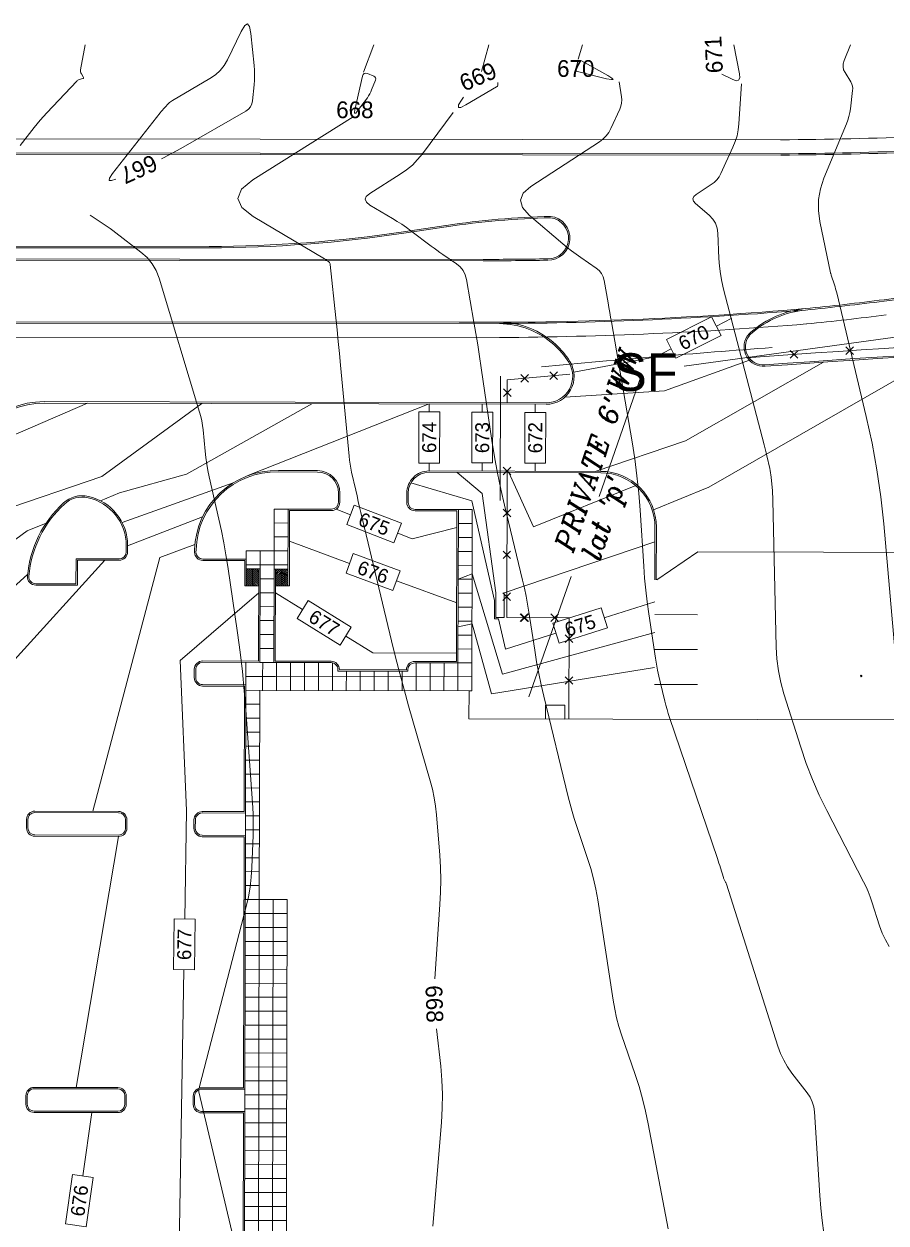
# Model space of a CAD drawing. Extents: x 9956 to 12723, y 9559 to 10903.
# Drawn here: x 10169.4 to 10478.3, y 10451.3 to 10881.1 of the extents above; entities that cross this region are included whole.
import ezdxf
from ezdxf.enums import TextEntityAlignment as Align

# ---------------------------------------------------------------- set-up
doc = ezdxf.new("R2010")
doc.units = 0
doc.header["$MEASUREMENT"] = 0
doc.linetypes.add('DGN Style 2', pattern=[76.173222, 45.703933, -30.469289])
for name, color, linetype, lineweight in [('A-SITE-CARS', 7, 'Continuous', 0), ('A-SITE-WATR', 7, 'Continuous', 0), ('A-SPOT', 7, 'Continuous', 0), ('G-ANNO-BRDR', 7, 'Continuous', 0), ('G-ANNO-INFO', 7, 'Continuous', 0), ('G-ANNO-MLIN', 7, 'Continuous', 0), ('G-ANNO-NPLT', 7, 'Continuous', 0), ('G-ANNO-TEXT', 7, 'Continuous', 0), ('P-PVMT', 7, 'Continuous', 0), ('PROJECT AREA', 7, 'Continuous', 0)]:
    doc.layers.add(name, color=color, linetype=linetype, lineweight=lineweight)
doc.styles.add('Style-Font 001', font='Font 001.shx')
doc.styles.add('Style-ITALICS', font='ITALICS.shx')
doc.styles.add('Style-WORKING', font='WORKING.shx')

msp = doc.modelspace()

# ---------------------------------------------------------------- linework, layer by layer
at = {"layer": 'A-SITE-CARS', "color": 7, "linetype": 'Continuous', "lineweight": 0}
msp.add_line((10619.51, 10787.84), (10405.99, 10758.45), dxfattribs=at)
at = {"layer": 'A-SITE-WATR', "color": 7, "linetype": 'Continuous', "lineweight": 0}
for p, q in [((10342.55, 10745.28), (10342.57, 10753.46)), ((10365, 10755.52), (10342.57, 10753.46)), ((10356.52, 10744.74), (10176.64, 10745.19)), ((10260.57, 10720.48), (10274.57, 10720.45)), ((10260.58, 10720.98), (10274.57, 10720.95)), ((10314.57, 10720.85), (10376.07, 10720.7)), ((10314.57, 10720.35), (10376.07, 10720.2)), ((10188.55, 10711.66), (10188.55, 10711.66)), ((10188.56, 10712.16), (10188.56, 10712.16)), ((10282.05, 10709.63), (10282.05, 10712.93)), ((10282.55, 10709.63), (10282.55, 10712.93)), ((10306.55, 10709.57), (10306.55, 10712.87)), ((10307.05, 10709.57), (10307.05, 10712.87)), ((10264.04, 10707.17), (10263.97, 10679.67)), ((10264.04, 10707.17), (10279.54, 10707.13)), ((10264.54, 10706.67), (10264.47, 10679.67)), ((10264.54, 10706.67), (10279.54, 10706.63)), ((10325.04, 10707.02), (10309.54, 10707.06)), ((10324.54, 10706.52), (10309.54, 10706.56)), ((10324.54, 10706.52), (10324.41, 10652.53)), ((10325.04, 10707.02), (10324.9, 10652.03)), ((10395.47, 10681.85), (10395.52, 10700.65)), ((10395.97, 10681.85), (10396.02, 10700.65)), ((10206.01, 10694.12), (10206.01, 10691.82)), ((10206.51, 10691.81), (10206.51, 10694.11)), ((10188, 10689.36), (10187.98, 10680.36)), ((10203.5, 10689.32), (10188, 10689.36)), ((10188.5, 10688.86), (10188.48, 10679.86)), ((10203.5, 10688.82), (10188.5, 10688.86)), ((10230.5, 10691.76), (10230.51, 10692.56)), ((10231, 10691.75), (10231.01, 10692.55)), ((10249, 10689.21), (10233.5, 10689.25)), ((10248.5, 10688.71), (10233.5, 10688.75)), ((10248.5, 10688.71), (10248.47, 10679.71)), ((10249, 10689.21), (10248.97, 10679.71)), ((10253.49, 10685.7), (10253.41, 10652.7)), ((10253.49, 10685.7), (10253.99, 10685.7)), ((10253.99, 10685.7), (10253.91, 10652.2)), ((10258.99, 10685.69), (10258.91, 10652.19)), ((10259.49, 10685.68), (10258.99, 10685.69)), ((10259.49, 10685.68), (10259.41, 10652.69)), ((10187.98, 10680.36), (10173.6, 10680.4)), ((10188.48, 10679.86), (10173.6, 10679.9)), ((10248.47, 10679.71), (10248.97, 10679.71)), ((10264.47, 10679.67), (10263.97, 10679.67)), ((10364.76, 10668.23), (10342.36, 10668.28)), ((10253.41, 10652.7), (10233.41, 10652.75)), ((10253.91, 10652.2), (10233.41, 10652.25)), ((10258.91, 10652.19), (10279.41, 10652.14)), ((10259.41, 10652.69), (10279.41, 10652.64)), ((10324.9, 10652.03), (10309.4, 10652.06)), ((10324.41, 10652.53), (10309.41, 10652.56)), ((10230.4, 10649.76), (10230.39, 10646.76)), ((10230.9, 10649.76), (10230.89, 10646.76)), ((10281.9, 10649.63), (10281.9, 10649.13)), ((10281.9, 10649.13), (10306.9, 10649.07)), ((10282.4, 10649.63), (10306.4, 10649.57)), ((10306.9, 10649.57), (10306.9, 10649.07)), ((10248.89, 10644.21), (10233.39, 10644.25)), ((10248.39, 10643.71), (10233.39, 10643.75)), ((10248.39, 10643.71), (10248.28, 10598.72)), ((10248.77, 10598.21), (10248.89, 10644.21)), ((10203.28, 10598.83), (10173.28, 10598.9)), ((10203.28, 10598.33), (10173.28, 10598.4)), ((10248.28, 10598.72), (10233.28, 10598.75)), ((10170.27, 10595.91), (10170.26, 10592.91)), ((10170.77, 10595.91), (10170.76, 10592.91)), ((10205.76, 10592.82), (10205.77, 10595.82)), ((10206.26, 10592.82), (10206.27, 10595.82)), ((10230.27, 10595.76), (10230.26, 10592.76)), ((10230.77, 10595.76), (10230.76, 10592.76)), ((10248.77, 10598.21), (10233.28, 10598.25)), ((10173.26, 10590.4), (10203.26, 10590.33)), ((10173.26, 10589.9), (10203.26, 10589.83)), ((10248.75, 10590.21), (10233.26, 10590.25)), ((10248.75, 10590.21), (10248.53, 10499.22)), ((10248.25, 10589.72), (10233.25, 10589.75)), ((10248.25, 10589.72), (10248.03, 10499.72)), ((10203.04, 10499.83), (10173.04, 10499.9)), ((10248.03, 10499.72), (10233.03, 10499.76)), ((10170.03, 10496.91), (10170.02, 10493.91)), ((10170.53, 10496.91), (10170.52, 10493.91)), ((10203.03, 10499.33), (10173.04, 10499.4)), ((10205.52, 10493.82), (10205.53, 10496.82)), ((10206.02, 10493.82), (10206.03, 10496.82)), ((10230.03, 10496.76), (10230.02, 10493.76)), ((10230.53, 10496.76), (10230.52, 10493.76)), ((10248.53, 10499.22), (10233.03, 10499.26)), ((10173.02, 10491.4), (10203.01, 10491.33)), ((10248.51, 10491.22), (10233.01, 10491.26)), ((10248.51, 10491.22), (10248.33, 10418.22)), ((10173.01, 10490.9), (10203.01, 10490.83)), ((10248.01, 10490.72), (10233.01, 10490.76)), ((10248.01, 10490.72), (10247.83, 10418.72))]:
    msp.add_line(p, q, dxfattribs=at)
at = {"layer": 'A-SITE-WATR', "color": 7, "linetype": 'Continuous', "lineweight": 0, "flags": 128}
msp.add_lwpolyline([(10356.25, 10636.95), (10363.25, 10636.93), (10363.24, 10631.93), (10356.24, 10631.95)], close=True, dxfattribs=at)
at = {"layer": 'A-SITE-WATR', "color": 7, "linetype": 'Continuous', "lineweight": 0, "extrusion": (0, 0, -1)}
for centre, radius, start, end in [((-10339.58, 10744.15), 29.5, 131.7017, 148.0001), ((-10339.58, 10744.15), 30, 132.7442, 148.0001), ((-10356.54, 10754.74), 10, 148.0001, 270.1405), ((-10356.54, 10754.74), 9.5, 148.0001, 270.1405), ((-10259.79, 10691.7), 29.29, 1.673, 91.5446), ((-10259.79, 10691.7), 28.79, 1.6862, 91.5567), ((-10314.55, 10712.85), 8, 0.1405, 90.1407), ((-10314.55, 10712.85), 7.5, 0.1405, 90.1404), ((-10376.02, 10700.7), 20, 90.1406, 180.1405), ((-10376.02, 10700.7), 19.5, 90.1406, 180.1405), ((-10190.26, 10701.97), 10, 47.6188, 102.5916), ((-10190.26, 10701.97), 9.5, 47.6189, 102.5917), ((-10188.51, 10694.16), 17.5, 102.5917, 180.1405), ((-10188.51, 10694.16), 18, 102.5916, 180.1405), ((-10210.48, 10679.81), 40, 4.7912, 47.6188), ((-10210.48, 10679.81), 39.5, 4.7912, 47.6189), ((-10309.55, 10709.56), 3, 270.1405, 0.1405), ((-10309.55, 10709.56), 2.5, 270.1405, 0.1405), ((-10203.51, 10691.82), 2.5, 180.1405, 270.1405), ((-10203.51, 10691.82), 3, 180.1405, 270.1405), ((-10233.5, 10691.75), 3, 270.1405, 0.1405), ((-10233.5, 10691.75), 2.5, 270.1405, 0.1405), ((-10279.4, 10649.64), 3, 90.1406, 180.1406), ((-10279.4, 10649.64), 2.5, 90.1406, 180.1406), ((-10233.26, 10592.75), 3, 270.1405, 0.1405), ((-10233.26, 10592.75), 2.5, 270.1405, 0.1405), ((-10233.03, 10496.76), 3, 0.1405, 90.1405), ((-10233.03, 10496.76), 2.5, 0.1405, 90.1405)]:
    msp.add_arc(centre, radius, start, end, dxfattribs=at)
at = {"layer": 'A-SITE-WATR', "color": 7, "linetype": 'Continuous', "lineweight": 0}
for centre, radius, start, end in [((10434.45, 10765.33), 7, 146.8809, 274.2303), ((10434.45, 10765.33), 6.5, 143.4072, 274.2303), ((10731.96, 6743.21), 4026.61, 90.56401, 94.23028), ((10731.96, 6743.21), 4026.11, 90.56401, 94.23028), ((10176.56, 10715.19), 30, 89.8595, 179.8595), ((10274.56, 10712.95), 8, 359.8595, 89.8595), ((10274.56, 10712.95), 7.5, 359.8595, 89.8595), ((10279.55, 10709.63), 3, 269.8594, 359.8594), ((10279.55, 10709.63), 2.5, 269.8594, 359.8594), ((10206.51, 10694.11), 0.5, 179.8595, 179.8597), ((10173.61, 10682.9), 3, 175.2088, 269.8595), ((10173.61, 10682.9), 2.5, 175.2088, 269.8595), ((10233.4, 10649.75), 3, 89.8595, 179.8595), ((10233.4, 10649.75), 2.5, 89.8595, 179.8595), ((10309.4, 10649.56), 3, 89.8595, 179.8595), ((10309.4, 10649.56), 2.5, 89.8595, 179.8595), ((10233.39, 10646.75), 3, 179.8595, 269.8595), ((10233.39, 10646.75), 2.5, 179.8595, 269.8595), ((10173.27, 10595.9), 3, 89.8595, 179.8599), ((10173.27, 10595.9), 2.5, 89.8595, 179.8599), ((10203.27, 10595.83), 3, 359.8595, 89.8595), ((10233.27, 10595.75), 3, 89.8594, 179.8594), ((10203.27, 10595.83), 2.5, 359.8595, 89.8595), ((10233.27, 10595.75), 2.5, 89.8594, 179.8594), ((10173.26, 10592.9), 3, 179.8599, 269.8595), ((10173.26, 10592.9), 2.5, 179.8599, 269.8595), ((10203.26, 10592.83), 3, 269.8595, 359.8595), ((10203.26, 10592.83), 2.5, 269.8595, 359.8595), ((10173.03, 10496.9), 3, 89.8595, 179.8599), ((10203.03, 10496.83), 3, 359.8595, 89.8595), ((10173.03, 10496.9), 2.5, 89.8595, 179.8599), ((10203.03, 10496.83), 2.5, 359.8595, 89.8595), ((10173.02, 10493.9), 3, 179.8599, 269.8595), ((10173.02, 10493.9), 2.5, 179.8599, 269.8595), ((10203.02, 10493.83), 3, 269.8595, 359.8595), ((10203.02, 10493.83), 2.5, 269.8595, 359.8595), ((10233.02, 10493.76), 3, 179.8595, 269.8595), ((10233.02, 10493.76), 2.5, 179.8595, 269.8595)]:
    msp.add_arc(centre, radius, start, end, dxfattribs=at)
at = {"layer": 'A-SPOT', "color": 7, "linetype": 'Continuous', "lineweight": 0, "flags": 128}
msp.add_lwpolyline([(10897.16, 10630.62), (10328.85, 10632.02), (10328.88, 10642.02), (10253.88, 10642.2), (10253.7, 10567.2), (10263.7, 10567.18), (10262.88, 10232.19), (10896.18, 10230.64), (10896.18, 10231.41), (10975.18, 10231.22), (10975.14, 10215.11), (10998.47, 10215.06), (10998.51, 10230.39), (11582.82, 10228.96), (11583.64, 10563.94), (11593.64, 10563.92), (11593.82, 10638.91), (11518.83, 10639.1), (11518.8, 10629.1), (10977.16, 10630.43), (10977.16, 10629.66), (10897.16, 10629.85)], close=True, dxfattribs=at)
at = {"layer": 'G-ANNO-BRDR', "color": 43, "linetype": 'Continuous', "lineweight": 0}
for p, q in [((10398.89, 10749.57), (10429.35, 10760.54)), ((10455.91, 10759.84), (10406.5, 10731.63)), ((10414.87, 10715.08), (10487.05, 10756.53)), ((10363.25, 10747.33), (10398.89, 10749.57)), ((10148.75, 10726.42), (10192.13, 10745.15)), ((10314.63, 10742.04), (10314.63, 10744.85)), ((10333.62, 10741.88), (10333.63, 10744.8)), ((10352.62, 10741.83), (10352.63, 10744.75)), ((10406.5, 10731.63), (10374.02, 10720.7)), ((10314.57, 10720.85), (10314.58, 10723.66)), ((10333.57, 10720.8), (10333.58, 10723.73)), ((10352.57, 10720.76), (10352.58, 10723.68)), ((10197.29, 10718.89), (10146.53, 10701.65)), ((10204.52, 10702.4), (10244.27, 10716.55)), ((10395.02, 10706.93), (10414.87, 10715.08)), ((10196.73, 10710.17), (10203.6, 10713.01)), ((10170.53, 10699.34), (10177.29, 10702.14)), ((10264.51, 10695.67), (10286.08, 10687.7)), ((10170.77, 10683.87), (10139.12, 10655.28)), ((10302.89, 10681.49), (10324.46, 10673.52)), ((10259.47, 10677.19), (10269.2, 10671.17)), ((10341.44, 10668.28), (10338.44, 10668.29)), ((10284.68, 10661.61), (10294.41, 10655.6)), ((10324.41, 10655.53), (10294.41, 10655.6)), ((10395.41, 10656.85), (10410.75, 10656.81)), ((10395.38, 10644.35), (10410.71, 10644.31)), ((10188.04, 10499.87), (10203.26, 10589.83)), ((10190.46, 10468.15), (10193.63, 10490.85))]:
    msp.add_line(p, q, dxfattribs=at)
at = {"layer": 'G-ANNO-BRDR', "color": 43, "linetype": 'Continuous', "lineweight": 0, "flags": 128}
for points in [[(10242.27, 10868.26), (10247.21, 10878.32), (10248.49, 10880.45), (10249.5, 10881.05), (10250.23, 10880.13), (10250.69, 10877.69), (10251.84, 10866.21), (10251.97, 10864.46), (10252.01, 10862.72), (10251.97, 10860.97), (10251.84, 10859.23), (10251.27, 10853.53), (10251.03, 10852.39), (10250.55, 10851.39), (10249.84, 10850.55), (10248.9, 10849.86), (10225.52, 10836.4), (10222.46, 10834.69), (10219.36, 10833.07), (10218.69, 10832.75)], [(10191.23, 10873.57), (10189.62, 10864.64), (10189.58, 10864.26), (10189.62, 10863.88), (10189.73, 10863.53), (10189.91, 10863.18), (10190.62, 10862.08), (10190.72, 10861.86), (10190.71, 10861.69), (10190.6, 10861.55), (10190.39, 10861.46), (10189.15, 10861.11), (10188.89, 10861.02), (10188.65, 10860.9), (10188.44, 10860.74), (10188.24, 10860.56), (10177.53, 10849.19), (10176.36, 10847.92), (10175.21, 10846.61), (10174.09, 10845.28), (10173, 10843.93), (10167.99, 10837.54)], [(10294.8, 10873.57), (10291.03, 10863.84)], [(10333.38, 10864.03), (10335.99, 10873.57)], [(10423.75, 10873.57), (10425.78, 10863.24), (10425.89, 10861.73), (10425.49, 10860.9), (10424.57, 10860.73), (10423.15, 10861.24), (10419.51, 10863.06)], [(10465.65, 10873.57), (10463.3, 10867.91), (10462.97, 10866.81), (10462.92, 10865.73), (10463.13, 10864.67), (10463.63, 10863.63), (10465.68, 10860.27), (10466.05, 10859.54), (10466.28, 10858.78), (10466.38, 10857.98), (10466.35, 10857.16), (10465.55, 10850.66), (10465.33, 10849.28), (10465.02, 10847.92), (10464.62, 10846.58), (10464.13, 10845.28), (10456.06, 10825.78), (10454.8, 10821.99), (10454.14, 10818.15), (10454.07, 10814.25), (10454.6, 10810.29), (10458.44, 10791.88), (10458.46, 10791.79), (10458.48, 10791.7), (10458.51, 10791.6), (10458.54, 10791.51), (10458.64, 10791.22), (10458.66, 10791.16), (10458.68, 10791.1), (10458.7, 10791.03), (10458.72, 10790.97), (10459.81, 10787.59), (10460.04, 10786.86), (10460.25, 10786.13), (10460.45, 10785.4), (10460.64, 10784.66), (10471.24, 10740.32), (10473.34, 10730.78), (10475.08, 10721.19), (10476.47, 10711.55), (10477.51, 10701.84), (10481.86, 10652.73)], [(10202.25, 10825.42), (10200.75, 10824.9), (10199.92, 10825.01), (10200.02, 10825.84), (10201.06, 10827.41), (10218.19, 10849.23), (10218.58, 10849.72), (10218.98, 10850.19), (10219.39, 10850.66), (10219.82, 10851.12), (10221.21, 10852.6), (10221.52, 10852.9), (10221.84, 10853.18), (10222.19, 10853.44), (10222.56, 10853.67), (10236.01, 10861.53), (10237.95, 10862.86), (10239.65, 10864.42), (10241.08, 10866.23), (10242.27, 10868.26)], [(10287.95, 10850.3), (10290.7, 10862.37), (10290.93, 10862.98), (10291.3, 10863.33), (10291.8, 10863.43), (10292.43, 10863.27), (10294.72, 10862.33), (10295.13, 10862.09), (10295.36, 10861.78), (10295.43, 10861.4), (10295.32, 10860.94), (10293.97, 10857.44), (10293.65, 10856.7), (10293.29, 10855.99), (10292.89, 10855.3), (10292.43, 10854.64), (10288.9, 10849.87), (10288.28, 10849.13), (10287.91, 10848.95), (10287.8, 10849.34), (10287.95, 10850.3)], [(10338.73, 10858.47), (10327.77, 10852.08), (10325.93, 10851.17), (10325.06, 10851.15), (10325.15, 10852.02), (10326.21, 10853.77), (10326.92, 10854.8)], [(10339.15, 10860.09), (10339.16, 10859.23), (10339.14, 10858.99), (10339.06, 10858.79), (10338.92, 10858.61), (10338.73, 10858.47)], [(10479.47, 10550.37), (10478.09, 10552.73), (10476.93, 10555.2), (10475.99, 10557.79), (10473.25, 10566.41), (10472.63, 10568.25), (10471.93, 10570.05), (10471.15, 10571.82), (10470.3, 10573.56), (10457.11, 10599.16), (10454.42, 10604.67), (10451.97, 10610.28), (10449.76, 10615.99), (10447.79, 10621.8), (10441.75, 10640.93), (10440.6, 10645.06), (10439.76, 10649.23), (10439.21, 10653.46), (10438.96, 10657.73), (10437.75, 10710.39), (10437.71, 10711.53), (10437.66, 10712.67), (10437.58, 10713.8), (10437.49, 10714.94), (10437.17, 10718.64), (10437.08, 10719.43), (10436.97, 10720.22), (10436.83, 10721), (10436.65, 10721.78), (10435.57, 10726.32), (10435.33, 10727.3), (10435.09, 10728.27), (10434.84, 10729.24), (10434.59, 10730.21), (10420.05, 10786.02), (10419.42, 10788.73), (10418.94, 10791.46), (10418.61, 10794.2), (10418.43, 10796.98), (10418.08, 10806.06), (10417.83, 10807.92), (10417.23, 10809.61), (10416.27, 10811.13), (10414.96, 10812.48), (10410.07, 10816.65), (10409.29, 10817.52), (10409.07, 10818.36), (10409.4, 10819.17), (10410.27, 10819.94), (10415.67, 10823.46), (10416.75, 10824.28), (10417.69, 10825.22), (10418.48, 10826.29), (10419.13, 10827.48), (10423.46, 10836.86), (10424.28, 10838.89), (10424.92, 10840.97), (10425.35, 10843.11), (10425.59, 10845.29), (10426.5, 10859.56)], [(10316.62, 10538.8), (10318.46, 10565.43), (10318.69, 10569.86), (10318.74, 10574.29), (10318.64, 10578.71), (10318.37, 10583.13), (10317.21, 10597.58), (10316.89, 10600.67), (10316.41, 10603.72), (10315.78, 10606.75), (10314.99, 10609.74), (10307.22, 10636.68), (10305.59, 10642.46), (10304.03, 10648.26), (10302.53, 10654.07), (10301.11, 10659.91), (10290.13, 10705.93), (10289.65, 10707.92), (10289.18, 10709.92), (10288.72, 10711.92), (10288.26, 10713.92), (10286.77, 10720.44), (10286.47, 10721.85), (10286.22, 10723.26), (10286.02, 10724.67), (10285.86, 10726.1), (10282.82, 10758.76), (10282.42, 10762.99), (10282, 10767.22), (10281.58, 10771.46), (10281.15, 10775.68), (10279.15, 10794.8), (10279.09, 10795.09), (10278.98, 10795.36), (10278.81, 10795.59), (10278.59, 10795.8), (10277.77, 10796.41), (10277.59, 10796.54), (10277.41, 10796.66), (10277.23, 10796.78), (10277.04, 10796.9), (10251.54, 10812), (10247.43, 10815.26), (10246.03, 10818.55), (10247.34, 10821.87), (10251.37, 10825.23), (10287.39, 10847.82)], [(10400.23, 10449.16), (10393.07, 10486.83), (10392.13, 10491.32), (10391.04, 10495.76), (10389.8, 10500.16), (10388.4, 10504.53), (10383.57, 10518.71), (10382.6, 10521.76), (10381.77, 10524.85), (10381.08, 10527.98), (10380.52, 10531.13), (10374.99, 10567.16), (10374.33, 10570.91), (10373.51, 10574.63), (10372.53, 10578.3), (10371.38, 10581.93), (10367.39, 10593.73), (10366.56, 10596.27), (10365.79, 10598.82), (10365.07, 10601.39), (10364.41, 10603.98), (10355.64, 10640.09), (10354.69, 10644.19), (10353.84, 10648.3), (10353.07, 10652.44), (10352.4, 10656.59), (10350.35, 10670.17), (10349.88, 10673.08), (10349.35, 10675.97), (10348.75, 10678.85), (10348.08, 10681.72), (10341.57, 10708.53), (10340.25, 10714.28), (10339.05, 10720.07), (10337.99, 10725.88), (10337.07, 10731.71), (10333.23, 10757.85), (10332.61, 10761.92), (10331.97, 10766), (10331.31, 10770.06), (10330.62, 10774.13), (10327.94, 10789.5), (10327.49, 10791.19), (10326.73, 10792.7), (10325.68, 10794.01), (10324.33, 10795.13), (10319.43, 10798.48), (10318.38, 10799.2), (10317.35, 10799.94), (10316.32, 10800.68), (10315.3, 10801.44), (10307.99, 10806.96), (10306.4, 10808.12), (10304.79, 10809.24), (10303.15, 10810.31), (10301.47, 10811.33), (10293.37, 10816.13), (10292.07, 10817.16), (10291.62, 10818.21), (10292.04, 10819.26), (10293.32, 10820.33), (10304.23, 10827.17), (10306.48, 10828.73), (10308.55, 10830.48), (10310.45, 10832.42), (10312.18, 10834.54), (10323.13, 10849.38)], [(10248.52, 10428.54), (10232.08, 10498.32), (10232.05, 10498.45), (10232.03, 10498.58), (10232.02, 10498.71), (10232.02, 10498.84), (10232.03, 10499.26), (10232.04, 10499.35), (10232.05, 10499.44), (10232.07, 10499.53), (10232.1, 10499.62), (10232.23, 10499.95), (10232.25, 10500.02), (10232.28, 10500.09), (10232.3, 10500.17), (10232.32, 10500.24), (10249, 10564.77), (10249.79, 10568.22), (10250.4, 10571.69), (10250.81, 10575.19), (10251.04, 10578.72), (10251.48, 10590.29), (10251.54, 10592.77), (10251.53, 10595.25), (10251.46, 10597.73), (10251.32, 10600.2), (10248.88, 10635.08), (10248.33, 10642.05), (10247.64, 10649), (10246.82, 10655.93), (10245.87, 10662.85), (10242.4, 10686.55), (10241.73, 10690.82), (10240.97, 10695.09), (10240.13, 10699.34), (10239.21, 10703.57), (10235.75, 10718.71), (10235.26, 10721), (10234.86, 10723.3), (10234.52, 10725.62), (10234.27, 10727.95), (10233.56, 10735.57), (10233.36, 10737.19), (10233.09, 10738.8), (10232.74, 10740.4), (10232.3, 10741.97), (10217.77, 10789.91), (10216.71, 10792.64), (10215.28, 10795.11), (10213.48, 10797.32), (10211.29, 10799.27), (10202.28, 10806.19), (10201.25, 10806.97), (10200.21, 10807.73), (10199.15, 10808.47), (10198.09, 10809.19), (10193.08, 10812.52)], [(10233.11, 10745.05), (10197.29, 10718.89)], [(10203.6, 10713.01), (10227.55, 10719.7), (10272.54, 10744.95)], [(10249.61, 10719.17), (10314.63, 10744.85)], [(10324.67, 10720.32), (10333.55, 10712.8), (10338.46, 10677.15), (10338.44, 10668.29)], [(10343.13, 10720.28), (10352.02, 10700.76), (10388.63, 10715.57)], [(10170.53, 10699.34), (10142.24, 10678.69), (10128.49, 10683.82)], [(10194, 10598.85), (10218.05, 10689.8), (10230.63, 10694.52)], [(10395.51, 10695.38), (10341.46, 10677.15), (10341.44, 10668.28)], [(10726.05, 10691.04), (10410.83, 10691.82), (10396.14, 10681.85)], [(10324.98, 10682.02), (10329.98, 10684.01), (10340.89, 10647.99), (10395.43, 10662.9)], [(10226.99, 10560.21), (10227.64, 10599.11), (10225.37, 10652.88), (10253.47, 10677.2)], [(10324.94, 10665.02), (10329.94, 10666.01), (10336.88, 10641), (10395.4, 10650.44)], [(10247.32, 10207.23), (10225.7, 10300.1), (10224.41, 10406.82), (10226.68, 10542.03)], [(10315.85, 10450.2), (10318.98, 10487.34), (10319.29, 10492.4), (10319.34, 10497.45), (10319.15, 10502.5), (10318.71, 10507.55), (10317.23, 10520.84)]]:
    msp.add_lwpolyline(points, dxfattribs=at)
for points in [[(10318.33, 10723.65), (10318.38, 10742.03), (10310.88, 10742.05), (10310.83, 10723.66)], [(10337.33, 10723.72), (10337.37, 10741.87), (10329.87, 10741.88), (10329.83, 10723.74)], [(10356.33, 10723.67), (10356.37, 10741.82), (10348.87, 10741.84), (10348.83, 10723.69)], [(10284.78, 10684.18), (10301.59, 10677.98), (10304.19, 10685.01), (10287.38, 10691.22)], [(10267.23, 10667.98), (10282.71, 10658.42), (10286.65, 10664.8), (10271.17, 10674.36)], [(10230.43, 10541.97), (10230.74, 10560.15), (10223.24, 10560.28), (10222.93, 10542.09)], [(10191.69, 10449.89), (10194.17, 10467.63), (10186.74, 10468.67), (10184.26, 10450.93)]]:
    msp.add_lwpolyline(points, close=True, dxfattribs=at)
at = {"layer": 'G-ANNO-INFO', "color": 7, "linetype": 'DGN Style 2', "lineweight": 0}
msp.add_line((10350.34, 10639.84), (10394.85, 10767.1), dxfattribs=at)
at = {"layer": 'G-ANNO-MLIN', "color": 7, "linetype": 'Continuous', "lineweight": 0}
for p, q in [((10443.95, 10761.25), (10446.69, 10763.95)), ((10446.67, 10761.22), (10443.97, 10763.97)), ((10463.95, 10762.63), (10466.7, 10765.33)), ((10466.67, 10762.61), (10463.97, 10765.36)), ((10340.16, 10754.78), (10340.05, 10710.29)), ((10347.42, 10755.39), (10350.14, 10752.66)), ((10350.15, 10755.39), (10347.42, 10752.67)), ((10360.59, 10756.35), (10357.86, 10753.63)), ((10357.87, 10756.35), (10360.59, 10753.62)), ((10343.92, 10750.25), (10341.19, 10747.54)), ((10341.2, 10750.26), (10343.92, 10747.53)), ((10356.52, 10745.24), (10176.64, 10745.69)), ((10343.85, 10722.14), (10341.12, 10719.42)), ((10341.13, 10722.15), (10343.85, 10719.41)), ((10342.36, 10668.28), (10342.49, 10720.78)), ((10341.09, 10707.15), (10343.81, 10704.42)), ((10343.82, 10707.14), (10341.09, 10704.42)), ((10343.78, 10692.14), (10341.05, 10689.42)), ((10341.06, 10692.15), (10343.77, 10689.42)), ((10343.74, 10677.14), (10341.01, 10674.42)), ((10341.02, 10677.15), (10343.74, 10674.42)), ((10349.92, 10669.63), (10347.19, 10666.91)), ((10347.2, 10669.63), (10349.92, 10666.9)), ((10347.42, 10669.63), (10350.14, 10666.9)), ((10350.15, 10669.63), (10347.42, 10666.91)), ((10360.9, 10669.6), (10358.17, 10666.88)), ((10358.18, 10669.61), (10360.89, 10666.87)), ((10364.67, 10631.93), (10364.76, 10668.23)), ((10366.1, 10662.09), (10363.37, 10659.37)), ((10363.38, 10662.09), (10366.1, 10659.36)), ((10363.34, 10647.09), (10366.06, 10644.36)), ((10366.07, 10647.09), (10363.34, 10644.37))]:
    msp.add_line(p, q, dxfattribs=at)
for centre, radius, start, end in [((10731.96, 6743.21), 4029.61, 90.56401, 94.32208), ((10731.96, 6743.21), 4032.61, 94.18653, 95.36584), ((10176.56, 10715.19), 30.5, 89.8595, 179.8595)]:
    msp.add_arc(centre, radius, start, end, dxfattribs=at)
at = {"layer": 'G-ANNO-NPLT', "color": 7, "linetype": 'Continuous', "lineweight": 0}
for p, q in [((10259.04, 10707.18), (10259, 10690.69)), ((10264.04, 10707.17), (10259.04, 10707.18)), ((10325.04, 10707.02), (10330.04, 10707.01)), ((10330.04, 10707.01), (10329.99, 10689.01)), ((10264.03, 10702.17), (10259.03, 10702.19)), ((10325.03, 10702.02), (10330.03, 10702.01)), ((10264.02, 10697.17), (10259.02, 10697.19)), ((10325.01, 10697.02), (10330.01, 10697.01)), ((10249, 10689.21), (10249.01, 10692.21)), ((10264, 10692.17), (10249.01, 10692.21)), ((10253.99, 10685.7), (10254, 10692.2)), ((10258.99, 10685.69), (10259, 10690.69)), ((10325, 10692.02), (10330, 10692.01)), ((10329.9, 10652.01), (10330, 10690.51)), ((10251.24, 10685.7), (10248.98, 10683.46)), ((10251.24, 10685), (10248.98, 10682.75)), ((10263.99, 10687.17), (10248.99, 10687.21)), ((10248.99, 10685.71), (10253.49, 10685.7)), ((10250.53, 10685.71), (10248.99, 10684.17)), ((10249.82, 10685.71), (10248.99, 10684.87)), ((10249.12, 10685.71), (10248.99, 10685.58)), ((10251.24, 10685.7), (10251.22, 10679.71)), ((10251.24, 10685.7), (10253.48, 10683.45)), ((10251.24, 10685), (10253.48, 10682.74)), ((10251.95, 10685.7), (10253.49, 10684.16)), ((10252.65, 10685.7), (10253.49, 10684.86)), ((10253.36, 10685.7), (10253.49, 10685.57)), ((10261.74, 10685.68), (10259.48, 10683.43)), ((10261.74, 10684.97), (10259.48, 10682.73)), ((10263.99, 10685.67), (10259.49, 10685.68)), ((10261.03, 10685.68), (10259.49, 10684.14)), ((10260.32, 10685.68), (10259.49, 10684.85)), ((10259.62, 10685.68), (10259.49, 10685.56)), ((10261.74, 10685.68), (10261.72, 10679.68)), ((10261.74, 10685.68), (10263.98, 10683.42)), ((10261.74, 10684.97), (10263.98, 10682.72)), ((10262.45, 10685.68), (10263.98, 10684.13)), ((10263.15, 10685.68), (10263.99, 10684.84)), ((10263.86, 10685.67), (10263.99, 10685.54)), ((10324.99, 10687.02), (10329.99, 10687.01)), ((10325.11, 10685.52), (10324.99, 10685.4)), ((10251.23, 10682.17), (10248.97, 10679.93)), ((10251.24, 10684.29), (10248.98, 10682.05)), ((10251.23, 10683.58), (10248.98, 10681.34)), ((10251.23, 10682.88), (10248.98, 10680.63)), ((10251.23, 10681.46), (10249.47, 10679.71)), ((10251.23, 10680.76), (10250.17, 10679.71)), ((10251.23, 10680.05), (10250.88, 10679.71)), ((10251.23, 10683.58), (10253.48, 10681.33)), ((10251.23, 10682.88), (10253.48, 10680.62)), ((10251.23, 10682.17), (10253.47, 10679.91)), ((10251.23, 10681.46), (10252.98, 10679.7)), ((10251.23, 10680.76), (10252.27, 10679.7)), ((10251.23, 10680.05), (10251.57, 10679.7)), ((10251.24, 10684.29), (10253.48, 10682.04)), ((10258.98, 10682.19), (10253.98, 10682.2)), ((10261.73, 10682.14), (10259.47, 10679.9)), ((10261.74, 10684.27), (10259.48, 10682.02)), ((10261.73, 10683.56), (10259.48, 10681.31)), ((10261.73, 10682.85), (10259.48, 10680.61)), ((10261.73, 10681.44), (10259.97, 10679.68)), ((10261.73, 10680.73), (10260.67, 10679.68)), ((10261.73, 10683.56), (10263.98, 10681.3)), ((10261.73, 10682.85), (10263.98, 10680.6)), ((10261.73, 10682.14), (10263.97, 10679.89)), ((10261.73, 10681.44), (10263.48, 10679.68)), ((10261.73, 10680.73), (10262.77, 10679.68)), ((10261.74, 10684.27), (10263.98, 10682.01)), ((10324.98, 10682.02), (10329.98, 10682.01)), ((10248.97, 10679.71), (10253.47, 10679.7)), ((10258.97, 10677.19), (10253.97, 10677.2)), ((10263.97, 10679.67), (10259.47, 10679.68)), ((10261.72, 10680.02), (10261.38, 10679.68)), ((10261.72, 10680.02), (10262.07, 10679.68)), ((10324.97, 10677.02), (10329.96, 10677.01)), ((10258.96, 10672.19), (10253.96, 10672.2)), ((10324.95, 10672.02), (10329.95, 10672.01)), ((10258.94, 10667.19), (10253.94, 10667.2)), ((10324.94, 10667.02), (10329.94, 10667.01)), ((10258.93, 10662.19), (10253.93, 10662.2)), ((10324.93, 10662.03), (10329.93, 10662.01)), ((10258.92, 10657.19), (10253.92, 10657.2)), ((10324.92, 10657.03), (10329.92, 10657.01)), ((10248.91, 10652.21), (10248.89, 10647.21)), ((10258.91, 10652.19), (10253.91, 10652.2)), ((10254.91, 10652.2), (10254.89, 10647.2)), ((10259.91, 10652.18), (10259.89, 10647.19)), ((10264.91, 10652.17), (10264.88, 10642.17)), ((10269.91, 10652.16), (10269.88, 10642.16)), ((10274.91, 10652.15), (10274.88, 10642.15)), ((10279.91, 10652.09), (10279.88, 10642.14)), ((10309.9, 10652.06), (10309.88, 10642.06)), ((10314.9, 10652.05), (10314.88, 10642.05)), ((10319.9, 10652.04), (10319.88, 10642.04)), ((10324.9, 10652.03), (10324.88, 10642.03)), ((10324.9, 10652.03), (10329.9, 10652.01)), ((10329.9, 10652.01), (10329.89, 10647.01)), ((10248.89, 10647.21), (10254.39, 10647.2)), ((10248.89, 10644.21), (10248.89, 10647.21)), ((10254.39, 10647.2), (10259.39, 10647.19)), ((10254.89, 10647.2), (10254.88, 10642.2)), ((10259.39, 10647.19), (10329.89, 10647.01)), ((10259.89, 10647.19), (10259.88, 10642.19)), ((10284.9, 10649.12), (10284.88, 10642.12)), ((10289.9, 10649.11), (10289.88, 10642.11)), ((10294.9, 10649.1), (10294.88, 10642.1)), ((10299.9, 10649.09), (10299.88, 10642.09)), ((10304.9, 10649.07), (10304.88, 10642.08)), ((10329.89, 10647.01), (10329.88, 10642.01)), ((10253.88, 10642.2), (10248.88, 10642.21)), ((10328.88, 10642.02), (10329.88, 10642.01)), ((10253.87, 10637.2), (10248.87, 10637.21)), ((10253.86, 10632.2), (10248.86, 10632.21)), ((10253.85, 10627.2), (10248.85, 10627.21)), ((10253.83, 10622.2), (10248.83, 10622.21)), ((10253.82, 10617.2), (10248.82, 10617.21)), ((10253.81, 10612.2), (10248.81, 10612.21)), ((10253.8, 10607.2), (10248.8, 10607.21)), ((10253.78, 10602.2), (10248.78, 10602.21)), ((10248.75, 10590.21), (10248.77, 10598.21)), ((10253.77, 10597.2), (10248.77, 10597.21)), ((10253.76, 10592.2), (10248.76, 10592.21)), ((10253.75, 10587.2), (10248.75, 10587.21)), ((10253.74, 10582.2), (10248.74, 10582.22)), ((10253.72, 10577.2), (10248.72, 10577.22)), ((10253.71, 10572.2), (10248.71, 10572.22)), ((10253.7, 10567.2), (10248.7, 10567.22)), ((10253.7, 10567.2), (10252.8, 10202.22)), ((10257.88, 10232.21), (10258.7, 10567.19)), ((10263.69, 10562.18), (10248.69, 10562.22)), ((10263.67, 10557.18), (10248.67, 10557.22)), ((10263.66, 10552.18), (10248.66, 10552.22)), ((10263.65, 10547.18), (10248.65, 10547.22)), ((10263.64, 10542.18), (10248.64, 10542.22)), ((10263.62, 10537.18), (10248.63, 10537.22)), ((10263.61, 10532.18), (10248.61, 10532.22)), ((10263.6, 10527.18), (10248.6, 10527.22)), ((10263.59, 10522.18), (10248.59, 10522.22)), ((10263.58, 10517.18), (10248.58, 10517.22)), ((10263.56, 10512.18), (10248.56, 10512.22)), ((10263.55, 10507.18), (10248.55, 10507.22)), ((10263.54, 10502.18), (10248.54, 10502.22)), ((10248.51, 10491.22), (10248.53, 10499.22)), ((10263.53, 10497.18), (10248.53, 10497.22)), ((10263.51, 10492.18), (10248.51, 10492.22)), ((10263.5, 10487.18), (10248.5, 10487.22)), ((10263.49, 10482.18), (10248.49, 10482.22)), ((10263.48, 10477.18), (10248.48, 10477.22)), ((10263.46, 10472.18), (10248.47, 10472.22)), ((10263.45, 10467.18), (10248.45, 10467.22)), ((10263.44, 10462.18), (10248.44, 10462.22)), ((10263.43, 10457.18), (10248.43, 10457.22)), ((10263.42, 10452.18), (10248.42, 10452.22))]:
    msp.add_line(p, q, dxfattribs=at)
at = {"layer": 'G-ANNO-TEXT', "color": 7, "linetype": 'Continuous', "lineweight": 0}
msp.add_circle((10469.43, 10647.35), 0.25, dxfattribs=at)
at = {"layer": 'P-PVMT', "color": 7, "linetype": 'Continuous', "lineweight": 0}
for p, q in [((10117.41, 10839.89), (10441.99, 10839.54)), ((10112.76, 10834.88), (10441.98, 10834.54)), ((10112.76, 10834.38), (10441.98, 10834.04)), ((10305.39, 10806.57), (10320.61, 10808.85)), ((10305.46, 10806.08), (10320.69, 10808.36)), ((10095.74, 10801.43), (10235.74, 10801.28)), ((10095.74, 10800.93), (10235.74, 10800.78)), ((10227.26, 10800.76), (10227.24, 10800.76)), ((10095.75, 10796.93), (10225.25, 10796.8)), ((10095.75, 10796.43), (10225.25, 10796.3)), ((10339.78, 10774.15), (10111.69, 10774.38)), ((10339.78, 10773.65), (10111.69, 10773.88)), ((10339.78, 10768.65), (10116.27, 10768.87))]:
    msp.add_line(p, q, dxfattribs=at)
at = {"layer": 'P-PVMT', "color": 7, "linetype": 'Continuous', "lineweight": 0, "flags": 128}
for points in [[(10225.25, 10796.8), (10333.89, 10796.68, 0.003959), (10357.07, 10796.86)], [(10225.25, 10796.3), (10333.89, 10796.18, 0.003959), (10357.06, 10796.36)]]:
    msp.add_lwpolyline(points, format="xyb", dxfattribs=at)
at = {"layer": 'P-PVMT', "color": 7, "linetype": 'Continuous', "lineweight": 0}
for centre, radius, start, end in [((10432.49, 12228.02), 1388.5, 270.33276, 274.49073), ((10432.49, 12228.02), 1393.5, 270.33276, 274.49073), ((10432.49, 12228.02), 1394, 270.33276, 274.49073), ((10357.12, 10804.26), 7.9, 269.6114, 82.7287), ((10357.12, 10804.26), 7.4, 269.6114, 82.4419), ((10234.36, 11280.78), 479.5, 270.1664, 278.5179), ((10234.36, 11280.78), 480, 270.1664, 278.5179), ((10731.55, 8798.41), 2000, 90.1675, 97.29421), ((10731.55, 8798.41), 1999.5, 90.1675, 97.29421), ((10335.58, 12098.35), 1324.23, 269.55788, 274.92896), ((10452.82, 10744.19), 35, 95.6644, 130.9786), ((10329.5, 12240.1), 1466.49, 270.40168, 274.69022), ((10452.82, 10744.19), 34.5, 95.6644, 130.9786), ((10329.5, 12240.1), 1471.49, 270.40168, 274.69022), ((10434.45, 10765.33), 7, 130.9786, 146.8809), ((10434.45, 10765.33), 6.5, 130.9786, 143.4072)]:
    msp.add_arc(centre, radius, start, end, dxfattribs=at)
at = {"layer": 'P-PVMT', "color": 7, "linetype": 'Continuous', "lineweight": 0, "extrusion": (0, 0, -1)}
for centre, radius, start, end in [((-10365.12, 10512.17), 300, 81.4821, 88.6631), ((-10365.12, 10512.17), 299.5, 81.4821, 88.6558), ((-10350.66, 11774.13), 1000, 262.70579, 264.33562), ((-10350.66, 11774.13), 1000.5, 262.70579, 264.33562), ((-10350.66, 11774.13), 1005.5, 262.70579, 264.33562), ((-10339.58, 10744.15), 30, 90.3837, 132.7442), ((-10339.58, 10744.15), 29.5, 90.3837, 131.7017)]:
    msp.add_arc(centre, radius, start, end, dxfattribs=at)
at = {"layer": 'PROJECT AREA', "color": 43, "linetype": 'Continuous', "lineweight": 0}
for p, q in [((10417.51, 10772.75), (10423.05, 10775.56)), ((10366.44, 10756.2), (10395.79, 10761.78)), ((10395.79, 10761.78), (10401.34, 10764.58)), ((10308.06, 10716.6), (10329.86, 10710.08)), ((10206.51, 10694.05), (10233.37, 10704.35)), ((10337.96, 10674.42), (10337.94, 10667.79)), ((10339.46, 10667.79), (10337.94, 10667.79)), ((10395.44, 10669.35), (10410.78, 10669.31))]:
    msp.add_line(p, q, dxfattribs=at)
at = {"layer": 'PROJECT AREA', "color": 43, "linetype": 'Continuous', "lineweight": 0, "flags": 128}
for points in [[(10369.53, 10873.57), (10368.04, 10868.45)], [(10367.12, 10865.09), (10367.69, 10867.17), (10367.92, 10867.69), (10368.24, 10867.97), (10368.67, 10868.01), (10369.2, 10867.81), (10378.62, 10862.59), (10380.11, 10861.68), (10380.53, 10861.19), (10379.89, 10861.11), (10378.18, 10861.45), (10367.77, 10863.98), (10367.39, 10864.13), (10367.16, 10864.36), (10367.07, 10864.68), (10367.12, 10865.09)], [(10382.66, 10860.35), (10383.53, 10854.97), (10383.63, 10853.83), (10383.56, 10852.71), (10383.32, 10851.61), (10382.92, 10850.54), (10379.71, 10843.59), (10378.94, 10842.17), (10378, 10840.91), (10376.88, 10839.79), (10375.59, 10838.82), (10351.03, 10822.77), (10348.31, 10820.38), (10347.29, 10817.88), (10347.98, 10815.27), (10350.39, 10812.55), (10362.47, 10802.27), (10364.04, 10800.97), (10365.65, 10799.71), (10367.29, 10798.49), (10368.97, 10797.31), (10374.49, 10793.53), (10375.56, 10792.65), (10376.39, 10791.61), (10376.98, 10790.43), (10377.35, 10789.09), (10378.74, 10781.1), (10379.03, 10779.39), (10379.33, 10777.67), (10379.62, 10775.96), (10379.92, 10774.25), (10387.29, 10731.22), (10388.25, 10725.14), (10389.05, 10719.04), (10389.69, 10712.93), (10390.17, 10706.79), (10391.47, 10686.72), (10391.79, 10682.43), (10392.21, 10678.14), (10392.72, 10673.87), (10393.31, 10669.6), (10395.7, 10653.76), (10396.05, 10651.61), (10396.45, 10649.47), (10396.89, 10647.34), (10397.38, 10645.22), (10399.06, 10638.32), (10399.43, 10636.84), (10399.84, 10635.38), (10400.28, 10633.92), (10400.75, 10632.47), (10417.87, 10581.94), (10418.15, 10581.1), (10418.43, 10580.27), (10418.7, 10579.43), (10418.96, 10578.59), (10420.04, 10575.17), (10420.13, 10574.93), (10420.22, 10574.68), (10420.33, 10574.45), (10420.44, 10574.21), (10420.83, 10573.46), (10420.91, 10573.3), (10420.98, 10573.13), (10421.05, 10572.96), (10421.11, 10572.79), (10439.56, 10514.62), (10440.5, 10512.06), (10441.65, 10509.61), (10443.01, 10507.27), (10444.58, 10505.04), (10450.07, 10497.96), (10451.11, 10496.39), (10451.89, 10494.72), (10452.41, 10492.95), (10452.67, 10491.08), (10454.63, 10461.08), (10454.99, 10456.6), (10455.47, 10452.12), (10456.07, 10447.67)], [(10281.2, 10707.13), (10286.39, 10705.12)], [(10329.86, 10710.08), (10337.96, 10674.42)], [(10303.32, 10698.57), (10308.51, 10696.56), (10324.52, 10700.52)], [(10161.65, 10618.3), (10164.75, 10651.87), (10198.34, 10688.83)], [(10377.34, 10668.21), (10395.45, 10673.95)], [(10339.46, 10667.79), (10341.92, 10656.98), (10360.03, 10662.73)]]:
    msp.add_lwpolyline(points, dxfattribs=at)
for points in [[(10403.03, 10761.24), (10419.2, 10769.4), (10415.81, 10776.1), (10399.65, 10767.93)], [(10285.04, 10701.62), (10301.97, 10695.08), (10304.67, 10702.07), (10287.75, 10708.62)], [(10361.17, 10659.15), (10378.47, 10664.63), (10376.2, 10671.78), (10358.9, 10666.3)]]:
    msp.add_lwpolyline(points, close=True, dxfattribs=at)

# ---------------------------------------------------------------- texts
at = {"layer": 'A-SITE-CARS', "color": 7, "linetype": 'Continuous', "lineweight": 0, "style": 'Style-Font 001'}
msp.add_text('SF', height=13.5, rotation=359.8776, dxfattribs=at).set_placement((10392.07, 10756.25), align=Align.MIDDLE_CENTER)
at = {"layer": 'G-ANNO-BRDR', "color": 43, "linetype": 'Continuous', "lineweight": 0}
for s, height, rotation, style, p in [('671', 6, 92.5904, 'Style-Font 001', (10416.58, 10870.09)), ('669', 6, 23.3886, 'Style-Font 001', (10332.08, 10862.17)), ('667', 6, 204.0383, 'Style-Font 001', (10210.51, 10829)), ('674', 5, 89.8595, 'Style-WORKING', (10314.6, 10732.85)), ('673', 5, 89.8595, 'Style-WORKING', (10333.6, 10732.8)), ('672', 5, 89.8595, 'Style-WORKING', (10352.6, 10732.75)), ('676', 5, 339.7224, 'Style-WORKING', (10294.48, 10684.6)), ('677', 5, 328.2976, 'Style-WORKING', (10276.94, 10666.39)), ('677', 5, 89.0364, 'Style-WORKING', (10226.83, 10551.12)), ('668', 6, 271.9454, 'Style-Font 001', (10316.47, 10529.8)), ('676', 5, 82.0438, 'Style-WORKING', (10189.22, 10459.28))]:
    msp.add_text(s, height=height, rotation=rotation, dxfattribs=dict(at, style=style)).set_placement(p, align=Align.MIDDLE_CENTER)
at = {"layer": 'G-ANNO-BRDR', "color": 43, "linetype": 'Continuous', "lineweight": 0, "style": 'Style-Font 001'}
msp.add_text('668', height=6, dxfattribs=at).set_placement((10287.95, 10850.3), align=Align.MIDDLE_CENTER)
at = {"layer": 'G-ANNO-INFO', "color": 7, "linetype": 'Continuous', "lineweight": 0, "insert": (10359.47, 10693.56), "char_height": 7, "attachment_point": 1, "rotation": 71.7203, "line_spacing_factor": 0.857143, "style": 'Style-ITALICS'}
msp.add_mtext('PRIVATE 6"WW\\Plat \'p\'', dxfattribs=at)
at = {"layer": 'PROJECT AREA', "color": 43, "linetype": 'Continuous', "lineweight": 0, "style": 'Style-Font 001'}
msp.add_text('670', height=6, dxfattribs=at).set_placement((10367.12, 10865.09), align=Align.MIDDLE_CENTER)
at = {"layer": 'PROJECT AREA', "color": 43, "linetype": 'Continuous', "lineweight": 0, "style": 'Style-WORKING'}
for s, rotation, p in [('670', 26.8106, (10409.42, 10768.67)), ('675', 338.8496, (10294.86, 10701.85)), ('675', 17.58, (10368.69, 10665.47))]:
    msp.add_text(s, height=5, rotation=rotation, dxfattribs=at).set_placement(p, align=Align.MIDDLE_CENTER)

doc.saveas('drawing.dxf')
